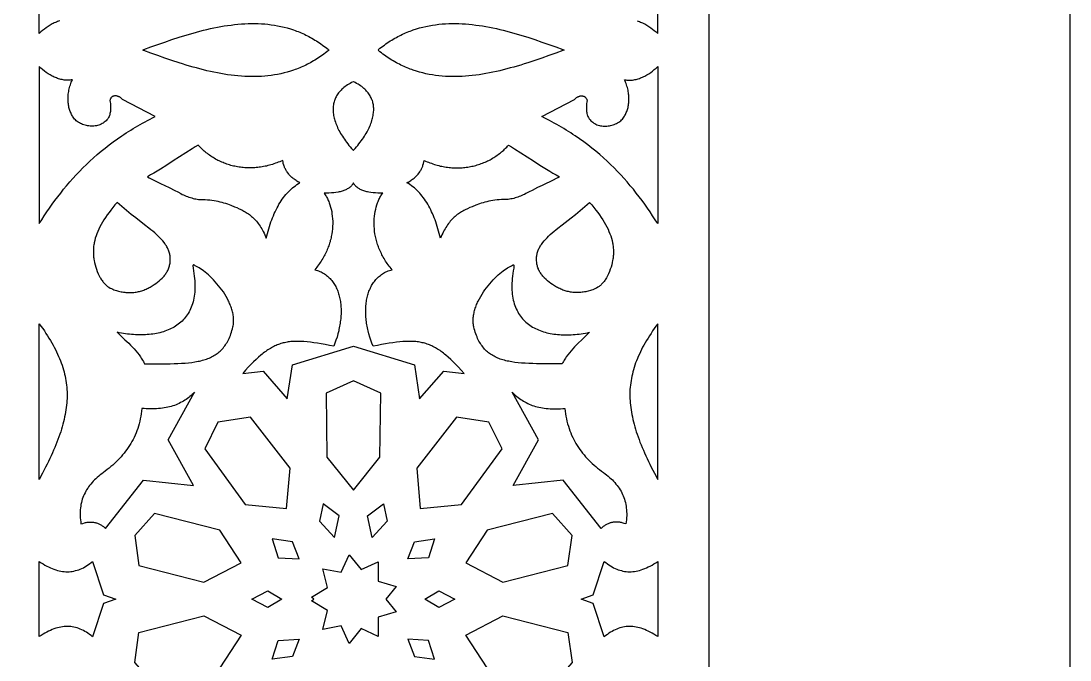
# Model space of a CAD drawing. Extents: x -580 to 580, y -400 to 400.
# Drawn here: x 478.2 to 580, y 207.1 to 269.1 of the extents above; entities that cross this region are included whole.
import ezdxf

# ---------------------------------------------------------------- set-up
doc = ezdxf.new("R2010")
doc.units = 0
doc.layers.add('LAYER_1', color=18, linetype='CONTINUOUS')
doc.layers.add('LAYER_2', color=174, linetype='CONTINUOUS')

msp = doc.modelspace()

# ---------------------------------------------------------------- linework, layer by layer
at = {"layer": 'LAYER_1'}
for points in [[(-580, -400), (580, -400), (580, 400), (-580, 400)], [(490.05, 266.32), (490.04, 266.32), (490.15, 266.36), (490.83, 266.62), (491.51, 266.86), (492.19, 267.1), (492.87, 267.34), (493.56, 267.56), (493.9, 267.67), (494.24, 267.77), (494.58, 267.87), (494.92, 267.97), (495.26, 268.06), (495.59, 268.15), (495.93, 268.24), (496.27, 268.32), (496.61, 268.4), (496.95, 268.47), (497.28, 268.54), (497.62, 268.6), (497.95, 268.66), (498.28, 268.71), (498.62, 268.75), (498.95, 268.79), (499.28, 268.83), (499.61, 268.85), (499.93, 268.88), (500.26, 268.89), (500.58, 268.9), (500.91, 268.9), (501.23, 268.89), (501.55, 268.87), (501.87, 268.85), (502.18, 268.82), (502.5, 268.78), (502.81, 268.74), (503.13, 268.68), (503.44, 268.62), (503.75, 268.55), (504.05, 268.46), (504.36, 268.37), (504.67, 268.27), (504.82, 268.22), (504.97, 268.16), (505.12, 268.11), (505.27, 268.05), (505.42, 267.98), (505.57, 267.92), (505.72, 267.85), (505.86, 267.78), (506.01, 267.7), (506.16, 267.63), (506.31, 267.55), (506.46, 267.47), (506.6, 267.38), (506.75, 267.29), (506.89, 267.2), (507.04, 267.11), (507.19, 267.01), (507.33, 266.92), (507.47, 266.81), (507.62, 266.71), (507.76, 266.6), (507.91, 266.49), (508.05, 266.38), (508.11, 266.32), (508.05, 266.27), (507.91, 266.15), (507.76, 266.04), (507.62, 265.93), (507.47, 265.83), (507.33, 265.73), (507.19, 265.63), (507.04, 265.53), (506.89, 265.44), (506.75, 265.35), (506.6, 265.26), (506.46, 265.18), (506.31, 265.09), (506.16, 265.02), (506.01, 264.94), (505.86, 264.86), (505.72, 264.79), (505.57, 264.73), (505.42, 264.66), (505.27, 264.6), (505.12, 264.54), (504.97, 264.48), (504.82, 264.42), (504.67, 264.37), (504.36, 264.27), (504.05, 264.18), (503.75, 264.1), (503.44, 264.02), (503.13, 263.96), (502.81, 263.91), (502.5, 263.86), (502.18, 263.82), (501.87, 263.79), (501.55, 263.77), (501.23, 263.75), (500.91, 263.75), (500.58, 263.74), (500.26, 263.75), (499.93, 263.77), (499.61, 263.79), (499.28, 263.81), (498.95, 263.85), (498.62, 263.89), (498.28, 263.93), (497.95, 263.98), (497.62, 264.04), (497.28, 264.1), (496.95, 264.17), (496.61, 264.24), (496.27, 264.32), (495.93, 264.4), (495.59, 264.49), (495.26, 264.58), (494.92, 264.67), (494.58, 264.77), (494.24, 264.87), (493.9, 264.97), (493.56, 265.08), (492.87, 265.3), (492.19, 265.54), (491.51, 265.78), (490.83, 266.03), (490.15, 266.28), (490.04, 266.32)], [(512.91, 266.32), (512.88, 266.35), (512.91, 266.38), (513.05, 266.49), (513.19, 266.6), (513.34, 266.71), (513.48, 266.81), (513.62, 266.92), (513.77, 267.01), (513.91, 267.11), (514.06, 267.2), (514.21, 267.29), (514.35, 267.38), (514.5, 267.47), (514.65, 267.55), (514.79, 267.63), (514.94, 267.7), (515.09, 267.78), (515.24, 267.85), (515.39, 267.92), (515.54, 267.98), (515.69, 268.05), (515.84, 268.11), (515.99, 268.16), (516.14, 268.22), (516.29, 268.27), (516.59, 268.37), (516.9, 268.46), (517.21, 268.55), (517.52, 268.62), (517.83, 268.68), (518.14, 268.74), (518.45, 268.78), (518.77, 268.82), (519.09, 268.85), (519.41, 268.87), (519.73, 268.89), (520.05, 268.9), (520.37, 268.9), (520.7, 268.89), (521.02, 268.88), (521.35, 268.85), (521.68, 268.83), (522.01, 268.79), (522.34, 268.75), (522.67, 268.71), (523, 268.66), (523.34, 268.6), (523.67, 268.54), (524.01, 268.47), (524.35, 268.4), (524.68, 268.32), (525.02, 268.24), (525.36, 268.15), (525.7, 268.06), (526.04, 267.97), (526.38, 267.87), (526.72, 267.77), (527.06, 267.67), (527.4, 267.56), (528.08, 267.34), (528.76, 267.1), (529.44, 266.86), (530.12, 266.62), (530.8, 266.36), (530.91, 266.32), (530.91, 266.32), (530.91, 266.32), (530.8, 266.28), (530.12, 266.03), (529.44, 265.78), (528.76, 265.54), (528.08, 265.3), (527.4, 265.08), (527.06, 264.97), (526.72, 264.87), (526.38, 264.77), (526.04, 264.67), (525.7, 264.58), (525.36, 264.49), (525.02, 264.4), (524.68, 264.32), (524.35, 264.24), (524.01, 264.17), (523.67, 264.1), (523.34, 264.04), (523, 263.98), (522.67, 263.93), (522.34, 263.89), (522.01, 263.85), (521.68, 263.81), (521.35, 263.79), (521.02, 263.77), (520.7, 263.75), (520.37, 263.74), (520.05, 263.75), (519.73, 263.75), (519.41, 263.77), (519.09, 263.79), (518.77, 263.82), (518.45, 263.86), (518.14, 263.91), (517.83, 263.96), (517.52, 264.02), (517.21, 264.1), (516.9, 264.18), (516.59, 264.27), (516.29, 264.37), (516.14, 264.42), (515.99, 264.48), (515.84, 264.54), (515.69, 264.6), (515.54, 264.66), (515.39, 264.73), (515.24, 264.79), (515.09, 264.86), (514.94, 264.94), (514.79, 265.02), (514.65, 265.09), (514.5, 265.18), (514.35, 265.26), (514.21, 265.35), (514.06, 265.44), (513.91, 265.53), (513.77, 265.63), (513.62, 265.73), (513.48, 265.83), (513.34, 265.93), (513.19, 266.04), (513.05, 266.15), (512.91, 266.27), (512.88, 266.29)], [(480, 249.48), (480.24, 249.86), (480.49, 250.24), (480.74, 250.62), (480.99, 250.99), (481.26, 251.36), (481.52, 251.73), (481.8, 252.09), (482.08, 252.45), (482.36, 252.81), (482.66, 253.16), (482.96, 253.52), (483.26, 253.86), (483.58, 254.21), (483.9, 254.55), (484.23, 254.88), (484.57, 255.21), (484.91, 255.54), (485.27, 255.86), (485.63, 256.18), (486, 256.5), (486.39, 256.81), (486.78, 257.11), (487.18, 257.41), (487.59, 257.71), (488.01, 258), (488.22, 258.14), (488.44, 258.28), (488.66, 258.42), (488.88, 258.56), (489.1, 258.7), (489.33, 258.84), (489.56, 258.97), (489.79, 259.1), (490.03, 259.24), (490.27, 259.37), (490.51, 259.5), (490.75, 259.62), (491, 259.75), (491.25, 259.87), (488.07, 261.53), (488.03, 261.57), (487.99, 261.61), (487.95, 261.64), (487.91, 261.68), (487.87, 261.71), (487.82, 261.74), (487.78, 261.77), (487.73, 261.79), (487.69, 261.81), (487.64, 261.83), (487.6, 261.85), (487.55, 261.86), (487.51, 261.87), (487.46, 261.87), (487.42, 261.88), (487.37, 261.88), (487.33, 261.88), (487.29, 261.87), (487.25, 261.86), (487.21, 261.85), (487.17, 261.84), (487.13, 261.82), (487.09, 261.8), (487.06, 261.77), (487.02, 261.74), (486.99, 261.71), (486.96, 261.67), (486.94, 261.63), (486.91, 261.59), (486.89, 261.54), (486.87, 261.49), (486.85, 261.44), (486.88, 261.28), (486.9, 261.13), (486.91, 260.99), (486.92, 260.85), (486.92, 260.72), (486.92, 260.6), (486.91, 260.48), (486.9, 260.36), (486.88, 260.25), (486.86, 260.15), (486.84, 260.05), (486.81, 259.96), (486.77, 259.87), (486.73, 259.79), (486.69, 259.71), (486.64, 259.64), (486.56, 259.55), (486.48, 259.46), (486.4, 259.38), (486.3, 259.31), (486.21, 259.24), (486.1, 259.18), (486, 259.13), (485.89, 259.08), (485.78, 259.04), (485.66, 259.01), (485.54, 258.98), (485.42, 258.96), (485.3, 258.95), (485.18, 258.94), (485.06, 258.94), (484.93, 258.95), (484.81, 258.96), (484.69, 258.97), (484.57, 259), (484.45, 259.03), (484.33, 259.06), (484.21, 259.1), (484.1, 259.15), (483.99, 259.2), (483.89, 259.26), (483.78, 259.32), (483.69, 259.39), (483.59, 259.46), (483.51, 259.54), (483.43, 259.62), (483.35, 259.71), (483.28, 259.81), (483.23, 259.89), (483.18, 259.98), (483.13, 260.07), (483.09, 260.16), (483.05, 260.25), (483.01, 260.35), (482.97, 260.45), (482.94, 260.55), (482.91, 260.66), (482.88, 260.76), (482.86, 260.87), (482.84, 260.98), (482.83, 261.1), (482.81, 261.21), (482.8, 261.33), (482.8, 261.44), (482.8, 261.56), (482.8, 261.68), (482.8, 261.81), (482.81, 261.93), (482.82, 262.05), (482.84, 262.18), (482.86, 262.3), (482.88, 262.43), (482.91, 262.55), (482.94, 262.68), (482.98, 262.81), (483.02, 262.93), (483.06, 263.06), (483.11, 263.19), (483.16, 263.31), (483.22, 263.44), (483.1, 263.42), (482.99, 263.41), (482.87, 263.4), (482.76, 263.39), (482.65, 263.39), (482.54, 263.4), (482.43, 263.41), (482.32, 263.43), (482.21, 263.45), (482.1, 263.47), (481.99, 263.5), (481.88, 263.53), (481.78, 263.57), (481.67, 263.61), (481.57, 263.65), (481.46, 263.69), (481.36, 263.74), (481.26, 263.79), (481.16, 263.85), (481.06, 263.9), (480.87, 264.02), (480.68, 264.15), (480.5, 264.28), (480.33, 264.42), (480.16, 264.56), (480, 264.71)], [(540, 249.48), (539.76, 249.86), (539.51, 250.24), (539.26, 250.62), (539.01, 250.99), (538.74, 251.36), (538.48, 251.73), (538.2, 252.09), (537.92, 252.45), (537.64, 252.81), (537.34, 253.16), (537.04, 253.52), (536.74, 253.86), (536.42, 254.21), (536.1, 254.55), (535.77, 254.88), (535.43, 255.21), (535.09, 255.54), (534.73, 255.86), (534.37, 256.18), (534, 256.5), (533.61, 256.81), (533.22, 257.11), (532.82, 257.41), (532.41, 257.71), (531.99, 258), (531.78, 258.14), (531.56, 258.28), (531.34, 258.42), (531.12, 258.56), (530.9, 258.7), (530.67, 258.84), (530.44, 258.97), (530.21, 259.1), (529.97, 259.24), (529.73, 259.37), (529.49, 259.5), (529.25, 259.62), (529, 259.75), (528.75, 259.87), (531.93, 261.53), (531.97, 261.57), (532.01, 261.61), (532.05, 261.64), (532.09, 261.68), (532.13, 261.71), (532.18, 261.74), (532.22, 261.77), (532.27, 261.79), (532.31, 261.81), (532.36, 261.83), (532.4, 261.85), (532.45, 261.86), (532.49, 261.87), (532.54, 261.87), (532.58, 261.88), (532.63, 261.88), (532.67, 261.88), (532.71, 261.87), (532.75, 261.86), (532.79, 261.85), (532.83, 261.84), (532.87, 261.82), (532.91, 261.8), (532.94, 261.77), (532.98, 261.74), (533.01, 261.71), (533.04, 261.67), (533.06, 261.63), (533.09, 261.59), (533.11, 261.54), (533.13, 261.49), (533.15, 261.44), (533.12, 261.28), (533.1, 261.13), (533.09, 260.99), (533.08, 260.85), (533.08, 260.72), (533.08, 260.6), (533.09, 260.48), (533.1, 260.36), (533.12, 260.25), (533.14, 260.15), (533.16, 260.05), (533.19, 259.96), (533.23, 259.87), (533.27, 259.79), (533.31, 259.71), (533.36, 259.64), (533.44, 259.55), (533.52, 259.46), (533.6, 259.38), (533.7, 259.31), (533.79, 259.24), (533.9, 259.18), (534, 259.13), (534.11, 259.08), (534.22, 259.04), (534.34, 259.01), (534.46, 258.98), (534.58, 258.96), (534.7, 258.95), (534.82, 258.94), (534.94, 258.94), (535.07, 258.95), (535.19, 258.96), (535.31, 258.97), (535.43, 259), (535.55, 259.03), (535.67, 259.06), (535.79, 259.1), (535.9, 259.15), (536.01, 259.2), (536.11, 259.26), (536.22, 259.32), (536.31, 259.39), (536.41, 259.46), (536.49, 259.54), (536.57, 259.62), (536.65, 259.71), (536.72, 259.81), (536.77, 259.89), (536.82, 259.98), (536.87, 260.07), (536.91, 260.16), (536.95, 260.25), (536.99, 260.35), (537.03, 260.45), (537.06, 260.55), (537.09, 260.66), (537.12, 260.76), (537.14, 260.87), (537.16, 260.98), (537.17, 261.1), (537.19, 261.21), (537.2, 261.33), (537.2, 261.44), (537.2, 261.56), (537.2, 261.68), (537.2, 261.81), (537.19, 261.93), (537.18, 262.05), (537.16, 262.18), (537.14, 262.3), (537.12, 262.43), (537.09, 262.55), (537.06, 262.68), (537.02, 262.81), (536.98, 262.93), (536.94, 263.06), (536.89, 263.19), (536.84, 263.31), (536.78, 263.44), (536.9, 263.42), (537.01, 263.41), (537.13, 263.4), (537.24, 263.39), (537.35, 263.39), (537.46, 263.4), (537.57, 263.41), (537.68, 263.43), (537.79, 263.45), (537.9, 263.47), (538.01, 263.5), (538.12, 263.53), (538.22, 263.57), (538.33, 263.61), (538.43, 263.65), (538.54, 263.69), (538.64, 263.74), (538.74, 263.79), (538.84, 263.85), (538.94, 263.9), (539.13, 264.02), (539.32, 264.15), (539.5, 264.28), (539.67, 264.42), (539.84, 264.56), (540, 264.71)], [(509.36, 262.52), (509.28, 262.43), (509.19, 262.34), (509.11, 262.25), (509.04, 262.16), (508.97, 262.07), (508.91, 261.98), (508.85, 261.89), (508.8, 261.79), (508.75, 261.7), (508.71, 261.6), (508.67, 261.5), (508.64, 261.41), (508.61, 261.31), (508.58, 261.21), (508.56, 261.1), (508.54, 261), (508.53, 260.89), (508.51, 260.79), (508.51, 260.68), (508.51, 260.56), (508.51, 260.45), (508.52, 260.33), (508.53, 260.22), (508.54, 260.1), (508.56, 259.97), (508.59, 259.85), (508.62, 259.72), (508.65, 259.6), (508.69, 259.47), (508.73, 259.33), (508.78, 259.2), (508.83, 259.07), (508.89, 258.93), (508.95, 258.79), (509.01, 258.66), (509.08, 258.52), (509.16, 258.38), (509.24, 258.23), (509.32, 258.09), (509.41, 257.95), (509.51, 257.8), (509.61, 257.66), (509.71, 257.51), (509.82, 257.37), (509.93, 257.22), (510.05, 257.07), (510.17, 256.93), (510.3, 256.78), (510.43, 256.63), (510.48, 256.58), (510.53, 256.63), (510.66, 256.78), (510.78, 256.93), (510.91, 257.07), (511.02, 257.22), (511.14, 257.37), (511.24, 257.51), (511.35, 257.66), (511.45, 257.8), (511.54, 257.95), (511.63, 258.09), (511.72, 258.23), (511.8, 258.38), (511.87, 258.52), (511.94, 258.66), (512.01, 258.79), (512.07, 258.93), (512.13, 259.07), (512.18, 259.2), (512.23, 259.33), (512.27, 259.47), (512.31, 259.6), (512.34, 259.72), (512.37, 259.85), (512.39, 259.97), (512.41, 260.1), (512.43, 260.22), (512.44, 260.33), (512.45, 260.45), (512.45, 260.56), (512.45, 260.68), (512.44, 260.79), (512.43, 260.89), (512.42, 261), (512.4, 261.1), (512.37, 261.21), (512.35, 261.31), (512.32, 261.41), (512.28, 261.5), (512.24, 261.6), (512.2, 261.7), (512.15, 261.79), (512.1, 261.89), (512.04, 261.98), (511.98, 262.07), (511.91, 262.16), (511.84, 262.25), (511.76, 262.34), (511.68, 262.43), (511.59, 262.52), (511.5, 262.6), (511.39, 262.69), (511.29, 262.77), (511.17, 262.85), (511.05, 262.93), (510.93, 263.01), (510.79, 263.09), (510.65, 263.17), (510.51, 263.24), (510.48, 263.26), (510.45, 263.24), (510.3, 263.17), (510.16, 263.09), (510.03, 263.01), (509.9, 262.93), (509.78, 262.85), (509.67, 262.77), (509.56, 262.69), (509.46, 262.6)], [(495.42, 257.09), (495.13, 256.92), (494.83, 256.74), (494.23, 256.36), (493, 255.56), (492.37, 255.16), (491.75, 254.76), (491.43, 254.57), (491.12, 254.38), (490.81, 254.2), (490.5, 254.02), (490.65, 253.93), (490.8, 253.85), (491.11, 253.69), (491.43, 253.54), (491.78, 253.37), (492.17, 253.19), (492.62, 252.97), (493.14, 252.71), (493.43, 252.56), (493.75, 252.39), (493.87, 252.32), (494, 252.26), (494.13, 252.2), (494.26, 252.15), (494.39, 252.1), (494.52, 252.05), (494.66, 252.01), (494.79, 251.97), (494.92, 251.93), (495.06, 251.9), (495.19, 251.87), (495.33, 251.85), (495.46, 251.83), (495.6, 251.82), (495.73, 251.81), (495.86, 251.81), (496.1, 251.81), (496.32, 251.8), (496.54, 251.78), (496.75, 251.76), (496.96, 251.73), (497.15, 251.69), (497.34, 251.65), (497.53, 251.61), (497.71, 251.56), (497.89, 251.5), (498.07, 251.45), (498.25, 251.39), (498.6, 251.26), (498.95, 251.12), (499.18, 251.03), (499.41, 250.92), (499.64, 250.81), (499.75, 250.76), (499.86, 250.69), (499.97, 250.63), (500.08, 250.56), (500.18, 250.49), (500.29, 250.42), (500.39, 250.35), (500.49, 250.27), (500.59, 250.18), (500.69, 250.1), (500.79, 250.01), (500.89, 249.91), (500.98, 249.81), (501.07, 249.71), (501.16, 249.6), (501.25, 249.49), (501.34, 249.37), (501.42, 249.24), (501.51, 249.12), (501.59, 248.98), (501.67, 248.84), (501.74, 248.7), (501.82, 248.55), (501.89, 248.39), (501.96, 248.23), (502.03, 248.06), (502.09, 248.3), (502.15, 248.53), (502.21, 248.76), (502.27, 248.99), (502.34, 249.21), (502.41, 249.43), (502.48, 249.64), (502.56, 249.85), (502.64, 250.05), (502.72, 250.25), (502.8, 250.45), (502.89, 250.64), (502.98, 250.83), (503.07, 251.01), (503.17, 251.19), (503.26, 251.36), (503.37, 251.53), (503.47, 251.69), (503.58, 251.85), (503.69, 252), (503.81, 252.15), (503.92, 252.3), (504.05, 252.44), (504.17, 252.57), (504.3, 252.7), (504.43, 252.82), (504.57, 252.94), (504.7, 253.05), (504.85, 253.16), (504.99, 253.26), (505.14, 253.36), (505.29, 253.45), (505.19, 253.5), (505.1, 253.55), (505, 253.61), (504.92, 253.67), (504.83, 253.73), (504.75, 253.78), (504.67, 253.84), (504.59, 253.9), (504.52, 253.97), (504.45, 254.03), (504.38, 254.09), (504.32, 254.16), (504.26, 254.22), (504.2, 254.29), (504.15, 254.36), (504.09, 254.42), (504.05, 254.49), (504, 254.56), (503.96, 254.63), (503.92, 254.71), (503.88, 254.78), (503.84, 254.85), (503.81, 254.92), (503.78, 255), (503.75, 255.07), (503.73, 255.15), (503.68, 255.3), (503.65, 255.46), (503.62, 255.62), (503.48, 255.55), (503.34, 255.49), (503.19, 255.43), (503.05, 255.38), (502.91, 255.33), (502.77, 255.28), (502.62, 255.23), (502.48, 255.19), (502.34, 255.15), (502.19, 255.11), (502.05, 255.07), (501.91, 255.04), (501.77, 255.01), (501.62, 254.99), (501.48, 254.97), (501.34, 254.95), (501.2, 254.93), (501.06, 254.92), (500.91, 254.9), (500.77, 254.9), (500.63, 254.89), (500.49, 254.89), (500.35, 254.89), (500.21, 254.89), (500.07, 254.9), (499.94, 254.9), (499.8, 254.92), (499.66, 254.93), (499.53, 254.95), (499.39, 254.96), (499.25, 254.99), (499.12, 255.01), (498.99, 255.04), (498.85, 255.07), (498.72, 255.1), (498.59, 255.13), (498.46, 255.17), (498.33, 255.21), (498.2, 255.25), (498.08, 255.3), (497.95, 255.35), (497.83, 255.4), (497.7, 255.45), (497.58, 255.5), (497.46, 255.56), (497.34, 255.62), (497.22, 255.68), (497.1, 255.75), (496.98, 255.82), (496.87, 255.88), (496.75, 255.96), (496.64, 256.03), (496.53, 256.11), (496.42, 256.19), (496.31, 256.27), (496.21, 256.35), (496.1, 256.43), (496, 256.52), (495.9, 256.61), (495.8, 256.7), (495.7, 256.8), (495.61, 256.9), (495.51, 256.99)], [(525.54, 257.09), (525.83, 256.92), (526.12, 256.74), (526.72, 256.36), (527.96, 255.56), (528.58, 255.16), (529.21, 254.76), (529.52, 254.57), (529.84, 254.38), (530.15, 254.2), (530.46, 254.02), (530.3, 253.93), (530.15, 253.85), (529.85, 253.69), (529.52, 253.54), (529.17, 253.37), (528.78, 253.19), (528.33, 252.97), (527.81, 252.71), (527.52, 252.56), (527.2, 252.39), (527.08, 252.32), (526.95, 252.26), (526.83, 252.2), (526.7, 252.15), (526.56, 252.1), (526.43, 252.05), (526.3, 252.01), (526.16, 251.97), (526.03, 251.93), (525.89, 251.9), (525.76, 251.87), (525.63, 251.85), (525.49, 251.83), (525.36, 251.82), (525.23, 251.81), (525.1, 251.81), (524.86, 251.81), (524.63, 251.8), (524.41, 251.78), (524.2, 251.76), (524, 251.73), (523.8, 251.69), (523.61, 251.65), (523.42, 251.61), (523.24, 251.56), (523.06, 251.5), (522.88, 251.45), (522.71, 251.39), (522.36, 251.26), (522.01, 251.12), (521.77, 251.03), (521.54, 250.92), (521.32, 250.81), (521.2, 250.76), (521.09, 250.69), (520.98, 250.63), (520.88, 250.56), (520.77, 250.49), (520.67, 250.42), (520.56, 250.35), (520.46, 250.27), (520.36, 250.18), (520.26, 250.1), (520.16, 250.01), (520.07, 249.91), (519.97, 249.81), (519.88, 249.71), (519.79, 249.6), (519.7, 249.49), (519.62, 249.37), (519.53, 249.24), (519.45, 249.12), (519.37, 248.98), (519.29, 248.84), (519.21, 248.7), (519.14, 248.55), (519.06, 248.39), (518.99, 248.23), (518.92, 248.06), (518.87, 248.3), (518.81, 248.53), (518.75, 248.76), (518.68, 248.99), (518.61, 249.21), (518.54, 249.43), (518.47, 249.64), (518.4, 249.85), (518.32, 250.05), (518.24, 250.25), (518.15, 250.45), (518.07, 250.64), (517.98, 250.83), (517.88, 251.01), (517.79, 251.19), (517.69, 251.36), (517.59, 251.53), (517.48, 251.69), (517.37, 251.85), (517.26, 252), (517.15, 252.15), (517.03, 252.3), (516.91, 252.44), (516.78, 252.57), (516.66, 252.7), (516.52, 252.82), (516.39, 252.94), (516.25, 253.05), (516.11, 253.16), (515.96, 253.26), (515.81, 253.36), (515.66, 253.45), (515.76, 253.5), (515.86, 253.55), (515.95, 253.61), (516.04, 253.67), (516.13, 253.73), (516.21, 253.78), (516.29, 253.84), (516.36, 253.9), (516.44, 253.97), (516.51, 254.03), (516.57, 254.09), (516.64, 254.16), (516.7, 254.22), (516.75, 254.29), (516.81, 254.36), (516.86, 254.42), (516.91, 254.49), (516.96, 254.56), (517, 254.63), (517.04, 254.71), (517.08, 254.78), (517.11, 254.85), (517.15, 254.92), (517.18, 255), (517.2, 255.07), (517.23, 255.15), (517.27, 255.3), (517.31, 255.46), (517.34, 255.62), (517.48, 255.55), (517.62, 255.49), (517.76, 255.43), (517.9, 255.38), (518.05, 255.33), (518.19, 255.28), (518.33, 255.23), (518.47, 255.19), (518.62, 255.15), (518.76, 255.11), (518.9, 255.07), (519.05, 255.04), (519.19, 255.01), (519.33, 254.99), (519.47, 254.97), (519.62, 254.95), (519.76, 254.93), (519.9, 254.92), (520.04, 254.9), (520.18, 254.9), (520.32, 254.89), (520.46, 254.89), (520.6, 254.89), (520.74, 254.89), (520.88, 254.9), (521.02, 254.9), (521.16, 254.92), (521.29, 254.93), (521.43, 254.95), (521.57, 254.96), (521.7, 254.99), (521.83, 255.01), (521.97, 255.04), (522.1, 255.07), (522.23, 255.1), (522.36, 255.13), (522.49, 255.17), (522.62, 255.21), (522.75, 255.25), (522.88, 255.3), (523, 255.35), (523.13, 255.4), (523.25, 255.45), (523.38, 255.5), (523.5, 255.56), (523.62, 255.62), (523.74, 255.68), (523.85, 255.75), (523.97, 255.82), (524.09, 255.88), (524.2, 255.96), (524.31, 256.03), (524.42, 256.11), (524.53, 256.19), (524.64, 256.27), (524.75, 256.35), (524.85, 256.43), (524.95, 256.52), (525.06, 256.61), (525.15, 256.7), (525.25, 256.8), (525.35, 256.9), (525.44, 256.99)], [(510.48, 253.41), (510.48, 253.4), (510.47, 253.41), (510.47, 253.39), (510.43, 253.32), (510.38, 253.26), (510.33, 253.2), (510.28, 253.14), (510.22, 253.08), (510.16, 253.03), (510.1, 252.97), (510.03, 252.93), (509.96, 252.88), (509.88, 252.84), (509.81, 252.8), (509.73, 252.76), (509.64, 252.72), (509.56, 252.69), (509.47, 252.66), (509.38, 252.63), (509.28, 252.6), (509.19, 252.58), (509.09, 252.56), (508.99, 252.54), (508.78, 252.5), (508.57, 252.48), (508.34, 252.46), (508.11, 252.45), (507.88, 252.45), (507.64, 252.45), (507.69, 252.37), (507.75, 252.28), (507.8, 252.19), (507.86, 252.1), (507.91, 252.01), (507.95, 251.91), (508, 251.81), (508.04, 251.72), (508.08, 251.62), (508.12, 251.51), (508.2, 251.31), (508.26, 251.09), (508.32, 250.87), (508.37, 250.65), (508.4, 250.42), (508.43, 250.19), (508.46, 249.95), (508.47, 249.72), (508.47, 249.47), (508.46, 249.23), (508.44, 248.98), (508.42, 248.73), (508.38, 248.48), (508.36, 248.35), (508.33, 248.23), (508.31, 248.1), (508.28, 247.98), (508.24, 247.85), (508.21, 247.72), (508.17, 247.6), (508.13, 247.47), (508.09, 247.34), (508.04, 247.22), (507.99, 247.09), (507.94, 246.96), (507.89, 246.84), (507.83, 246.71), (507.77, 246.59), (507.71, 246.46), (507.64, 246.34), (507.57, 246.21), (507.5, 246.09), (507.43, 245.97), (507.35, 245.85), (507.27, 245.72), (507.19, 245.6), (507.1, 245.48), (507.01, 245.36), (506.92, 245.25), (506.83, 245.13), (506.73, 245.01), (506.86, 244.98), (506.98, 244.93), (507.1, 244.89), (507.22, 244.84), (507.34, 244.79), (507.45, 244.73), (507.55, 244.67), (507.66, 244.6), (507.76, 244.54), (507.86, 244.46), (507.95, 244.39), (508.04, 244.31), (508.13, 244.23), (508.21, 244.15), (508.29, 244.06), (508.37, 243.97), (508.44, 243.88), (508.51, 243.78), (508.58, 243.68), (508.64, 243.58), (508.71, 243.48), (508.76, 243.37), (508.82, 243.26), (508.87, 243.15), (508.92, 243.04), (508.96, 242.92), (509, 242.8), (509.04, 242.68), (509.08, 242.56), (509.11, 242.44), (509.14, 242.31), (509.17, 242.18), (509.19, 242.06), (509.22, 241.92), (509.23, 241.79), (509.25, 241.66), (509.26, 241.52), (509.27, 241.39), (509.28, 241.25), (509.28, 241.11), (509.28, 240.97), (509.28, 240.83), (509.28, 240.68), (509.27, 240.54), (509.26, 240.4), (509.25, 240.25), (509.23, 240.11), (509.21, 239.96), (509.19, 239.81), (509.17, 239.66), (509.14, 239.52), (509.11, 239.37), (509.08, 239.22), (509.05, 239.07), (508.97, 238.78), (508.89, 238.48), (508.79, 238.18), (508.69, 237.89), (508.57, 237.59), (508.15, 237.67), (507.75, 237.75), (507.36, 237.81), (507, 237.87), (506.64, 237.93), (506.31, 237.97), (505.98, 238), (505.67, 238.03), (505.38, 238.05), (505.09, 238.05), (504.95, 238.05), (504.81, 238.05), (504.68, 238.05), (504.55, 238.04), (504.42, 238.03), (504.29, 238.01), (504.16, 238), (504.04, 237.98), (503.92, 237.96), (503.8, 237.93), (503.68, 237.9), (503.56, 237.87), (503.44, 237.84), (503.32, 237.8), (503.21, 237.76), (503.09, 237.72), (502.98, 237.67), (502.87, 237.62), (502.75, 237.56), (502.64, 237.5), (502.53, 237.44), (502.42, 237.38), (502.3, 237.31), (502.19, 237.24), (502.08, 237.16), (501.97, 237.08), (501.85, 237), (501.74, 236.91), (501.62, 236.82), (501.51, 236.72), (501.27, 236.52), (501.04, 236.3), (500.79, 236.07), (500.54, 235.81), (500.28, 235.54), (500.02, 235.25), (499.74, 234.94), (501.71, 235.17), (504.06, 232.47), (504.56, 235.79), (510.48, 237.6), (516.4, 235.79), (516.89, 232.47), (519.25, 235.17), (521.22, 234.94), (520.94, 235.25), (520.67, 235.54), (520.41, 235.81), (520.16, 236.07), (519.92, 236.3), (519.68, 236.52), (519.45, 236.72), (519.33, 236.82), (519.22, 236.91), (519.1, 237), (518.99, 237.08), (518.88, 237.16), (518.76, 237.24), (518.65, 237.31), (518.54, 237.38), (518.43, 237.44), (518.31, 237.5), (518.2, 237.56), (518.09, 237.62), (517.98, 237.67), (517.86, 237.72), (517.75, 237.76), (517.63, 237.8), (517.52, 237.84), (517.4, 237.87), (517.28, 237.9), (517.16, 237.93), (517.04, 237.96), (516.92, 237.98), (516.79, 238), (516.66, 238.01), (516.54, 238.03), (516.41, 238.04), (516.27, 238.05), (516.14, 238.05), (516, 238.05), (515.86, 238.05), (515.58, 238.05), (515.28, 238.03), (514.97, 238), (514.65, 237.97), (514.31, 237.93), (513.96, 237.87), (513.59, 237.81), (513.2, 237.75), (512.8, 237.67), (512.38, 237.59), (512.27, 237.89), (512.16, 238.18), (512.07, 238.48), (511.98, 238.78), (511.91, 239.07), (511.87, 239.22), (511.84, 239.37), (511.81, 239.52), (511.79, 239.66), (511.76, 239.81), (511.74, 239.96), (511.72, 240.11), (511.71, 240.25), (511.7, 240.4), (511.69, 240.54), (511.68, 240.68), (511.67, 240.83), (511.67, 240.97), (511.67, 241.11), (511.68, 241.25), (511.68, 241.39), (511.69, 241.52), (511.71, 241.66), (511.72, 241.79), (511.74, 241.92), (511.76, 242.06), (511.78, 242.18), (511.81, 242.31), (511.84, 242.44), (511.87, 242.56), (511.91, 242.68), (511.95, 242.8), (511.99, 242.92), (512.04, 243.04), (512.09, 243.15), (512.14, 243.26), (512.19, 243.37), (512.25, 243.48), (512.31, 243.58), (512.37, 243.68), (512.44, 243.78), (512.51, 243.88), (512.59, 243.97), (512.66, 244.06), (512.74, 244.15), (512.83, 244.23), (512.91, 244.31), (513.01, 244.39), (513.1, 244.46), (513.2, 244.54), (513.3, 244.6), (513.4, 244.67), (513.51, 244.73), (513.62, 244.79), (513.73, 244.84), (513.85, 244.89), (513.97, 244.93), (514.1, 244.98), (514.23, 245.01), (514.13, 245.13), (514.03, 245.25), (513.94, 245.36), (513.85, 245.48), (513.77, 245.6), (513.68, 245.72), (513.6, 245.85), (513.53, 245.97), (513.45, 246.09), (513.38, 246.21), (513.31, 246.34), (513.25, 246.46), (513.19, 246.59), (513.13, 246.71), (513.07, 246.84), (513.02, 246.96), (512.96, 247.09), (512.91, 247.22), (512.87, 247.34), (512.83, 247.47), (512.78, 247.6), (512.75, 247.72), (512.71, 247.85), (512.68, 247.98), (512.65, 248.1), (512.62, 248.23), (512.6, 248.35), (512.57, 248.48), (512.54, 248.73), (512.51, 248.98), (512.49, 249.23), (512.49, 249.47), (512.49, 249.72), (512.5, 249.95), (512.52, 250.19), (512.55, 250.42), (512.59, 250.65), (512.64, 250.87), (512.69, 251.09), (512.76, 251.31), (512.83, 251.51), (512.87, 251.62), (512.91, 251.72), (512.96, 251.81), (513, 251.91), (513.05, 252.01), (513.1, 252.1), (513.15, 252.19), (513.2, 252.28), (513.26, 252.37), (513.32, 252.45), (513.08, 252.45), (512.84, 252.45), (512.61, 252.46), (512.39, 252.48), (512.17, 252.5), (511.96, 252.54), (511.86, 252.56), (511.77, 252.58), (511.67, 252.6), (511.58, 252.63), (511.49, 252.66), (511.4, 252.69), (511.31, 252.72), (511.23, 252.76), (511.15, 252.8), (511.07, 252.84), (511, 252.88), (510.93, 252.93), (510.86, 252.97), (510.8, 253.03), (510.73, 253.08), (510.68, 253.14), (510.62, 253.2), (510.57, 253.26), (510.53, 253.32), (510.48, 253.39)], [(487.57, 251.53), (487.35, 251.29), (487.15, 251.04), (486.95, 250.8), (486.77, 250.56), (486.6, 250.32), (486.43, 250.09), (486.28, 249.86), (486.14, 249.63), (486.01, 249.4), (485.89, 249.17), (485.78, 248.95), (485.68, 248.72), (485.59, 248.5), (485.51, 248.28), (485.44, 248.06), (485.39, 247.84), (485.34, 247.63), (485.32, 247.52), (485.3, 247.41), (485.28, 247.3), (485.27, 247.19), (485.26, 247.09), (485.25, 246.98), (485.25, 246.87), (485.25, 246.76), (485.25, 246.66), (485.25, 246.55), (485.26, 246.44), (485.26, 246.34), (485.27, 246.23), (485.29, 246.12), (485.3, 246.02), (485.32, 245.91), (485.36, 245.7), (485.42, 245.48), (485.48, 245.27), (485.55, 245.05), (485.63, 244.84), (485.73, 244.62), (485.83, 244.4), (485.88, 244.3), (485.93, 244.21), (485.99, 244.12), (486.04, 244.03), (486.1, 243.95), (486.16, 243.87), (486.21, 243.8), (486.27, 243.73), (486.33, 243.66), (486.39, 243.6), (486.45, 243.55), (486.51, 243.49), (486.57, 243.44), (486.63, 243.39), (486.76, 243.31), (486.88, 243.23), (487, 243.17), (487.13, 243.11), (487.25, 243.07), (487.36, 243.03), (487.48, 242.99), (487.7, 242.93), (487.82, 242.9), (487.94, 242.87), (488.05, 242.85), (488.17, 242.83), (488.29, 242.82), (488.4, 242.81), (488.52, 242.8), (488.63, 242.79), (488.75, 242.79), (488.86, 242.79), (488.97, 242.79), (489.08, 242.8), (489.19, 242.81), (489.3, 242.82), (489.41, 242.84), (489.52, 242.86), (489.62, 242.88), (489.73, 242.91), (489.84, 242.94), (489.94, 242.97), (490.05, 243), (490.15, 243.04), (490.25, 243.08), (490.36, 243.12), (490.46, 243.17), (490.56, 243.22), (490.66, 243.27), (490.76, 243.32), (490.86, 243.38), (490.96, 243.44), (491.15, 243.57), (491.32, 243.68), (491.48, 243.8), (491.64, 243.93), (491.78, 244.05), (491.92, 244.19), (491.99, 244.25), (492.05, 244.32), (492.11, 244.39), (492.17, 244.47), (492.22, 244.54), (492.28, 244.61), (492.33, 244.69), (492.38, 244.77), (492.42, 244.85), (492.46, 244.93), (492.5, 245.01), (492.54, 245.1), (492.57, 245.19), (492.6, 245.28), (492.63, 245.37), (492.65, 245.46), (492.67, 245.56), (492.69, 245.65), (492.7, 245.75), (492.71, 245.86), (492.71, 245.96), (492.71, 246.07), (492.71, 246.16), (492.7, 246.26), (492.69, 246.35), (492.68, 246.44), (492.66, 246.53), (492.64, 246.62), (492.61, 246.71), (492.58, 246.8), (492.55, 246.89), (492.51, 246.97), (492.48, 247.06), (492.43, 247.14), (492.39, 247.23), (492.34, 247.31), (492.29, 247.39), (492.23, 247.47), (492.17, 247.55), (492.11, 247.64), (491.98, 247.8), (491.85, 247.95), (491.7, 248.11), (491.54, 248.27), (491.37, 248.43), (491.2, 248.58), (491.01, 248.74), (490.83, 248.89), (490.63, 249.05), (490.22, 249.37), (489.36, 250.03), (488.91, 250.38), (488.69, 250.56), (488.46, 250.75), (488.24, 250.94), (488.02, 251.13), (487.79, 251.33)], [(533.38, 251.53), (533.6, 251.29), (533.81, 251.04), (534, 250.8), (534.18, 250.56), (534.36, 250.32), (534.52, 250.09), (534.67, 249.86), (534.81, 249.63), (534.94, 249.4), (535.07, 249.17), (535.18, 248.95), (535.27, 248.72), (535.36, 248.5), (535.44, 248.28), (535.51, 248.06), (535.57, 247.84), (535.62, 247.63), (535.64, 247.52), (535.66, 247.41), (535.67, 247.3), (535.68, 247.19), (535.69, 247.09), (535.7, 246.98), (535.7, 246.87), (535.71, 246.76), (535.71, 246.66), (535.7, 246.55), (535.7, 246.44), (535.69, 246.34), (535.68, 246.23), (535.67, 246.12), (535.65, 246.02), (535.63, 245.91), (535.59, 245.7), (535.54, 245.48), (535.48, 245.27), (535.4, 245.05), (535.32, 244.84), (535.23, 244.62), (535.12, 244.4), (535.07, 244.3), (535.02, 244.21), (534.97, 244.12), (534.91, 244.03), (534.86, 243.95), (534.8, 243.87), (534.74, 243.8), (534.68, 243.73), (534.62, 243.66), (534.56, 243.6), (534.5, 243.55), (534.44, 243.49), (534.38, 243.44), (534.32, 243.39), (534.2, 243.31), (534.07, 243.23), (533.95, 243.17), (533.83, 243.11), (533.71, 243.07), (533.59, 243.03), (533.48, 242.99), (533.26, 242.93), (533.14, 242.9), (533.02, 242.87), (532.9, 242.85), (532.78, 242.83), (532.67, 242.82), (532.55, 242.81), (532.44, 242.8), (532.32, 242.79), (532.21, 242.79), (532.1, 242.79), (531.98, 242.79), (531.87, 242.8), (531.76, 242.81), (531.65, 242.82), (531.54, 242.84), (531.44, 242.86), (531.33, 242.88), (531.22, 242.91), (531.12, 242.94), (531.01, 242.97), (530.91, 243), (530.8, 243.04), (530.7, 243.08), (530.6, 243.12), (530.5, 243.17), (530.39, 243.22), (530.29, 243.27), (530.19, 243.32), (530.09, 243.38), (530, 243.44), (529.8, 243.57), (529.63, 243.68), (529.47, 243.8), (529.32, 243.93), (529.17, 244.05), (529.03, 244.19), (528.97, 244.25), (528.91, 244.32), (528.84, 244.39), (528.79, 244.47), (528.73, 244.54), (528.68, 244.61), (528.63, 244.69), (528.58, 244.77), (528.53, 244.85), (528.49, 244.93), (528.45, 245.01), (528.42, 245.1), (528.38, 245.19), (528.35, 245.28), (528.33, 245.37), (528.3, 245.46), (528.28, 245.56), (528.27, 245.65), (528.26, 245.75), (528.25, 245.86), (528.24, 245.96), (528.24, 246.07), (528.24, 246.16), (528.25, 246.26), (528.26, 246.35), (528.28, 246.44), (528.29, 246.53), (528.32, 246.62), (528.34, 246.71), (528.37, 246.8), (528.4, 246.89), (528.44, 246.97), (528.48, 247.06), (528.52, 247.14), (528.57, 247.23), (528.62, 247.31), (528.67, 247.39), (528.72, 247.47), (528.78, 247.55), (528.84, 247.64), (528.97, 247.8), (529.11, 247.95), (529.26, 248.11), (529.42, 248.27), (529.58, 248.43), (529.76, 248.58), (529.94, 248.74), (530.13, 248.89), (530.32, 249.05), (530.73, 249.37), (531.59, 250.03), (532.04, 250.38), (532.26, 250.56), (532.49, 250.75), (532.72, 250.94), (532.94, 251.13), (533.16, 251.33)], [(494.97, 244.89), (495.01, 244.64), (495.04, 244.39), (495.07, 244.15), (495.09, 243.92), (495.1, 243.69), (495.11, 243.46), (495.1, 243.25), (495.1, 243.03), (495.08, 242.83), (495.06, 242.63), (495.03, 242.43), (495, 242.24), (494.96, 242.06), (494.92, 241.88), (494.87, 241.7), (494.81, 241.53), (494.75, 241.37), (494.68, 241.21), (494.61, 241.06), (494.53, 240.91), (494.45, 240.77), (494.36, 240.63), (494.27, 240.5), (494.17, 240.38), (494.07, 240.25), (493.96, 240.14), (493.85, 240.02), (493.73, 239.92), (493.61, 239.81), (493.49, 239.72), (493.36, 239.62), (493.23, 239.53), (493.09, 239.45), (492.95, 239.37), (492.81, 239.3), (492.66, 239.23), (492.51, 239.16), (492.36, 239.1), (492.2, 239.04), (492.04, 238.99), (491.88, 238.94), (491.71, 238.9), (491.55, 238.86), (491.38, 238.83), (491.2, 238.79), (491.03, 238.77), (490.85, 238.74), (490.67, 238.73), (490.48, 238.71), (490.3, 238.7), (490.11, 238.69), (489.93, 238.69), (489.74, 238.69), (489.55, 238.69), (489.35, 238.7), (489.16, 238.71), (488.96, 238.73), (488.77, 238.75), (488.57, 238.77), (488.37, 238.8), (488.17, 238.83), (487.97, 238.86), (487.77, 238.9), (487.57, 238.94), (487.95, 238.57), (488.32, 238.22), (488.68, 237.87), (488.86, 237.69), (489.03, 237.51), (489.2, 237.32), (489.37, 237.13), (489.53, 236.94), (489.68, 236.74), (489.82, 236.54), (489.9, 236.43), (489.96, 236.33), (490.03, 236.22), (490.1, 236.1), (490.16, 235.99), (490.22, 235.87), (491.93, 235.88), (492.33, 235.88), (492.71, 235.89), (493.09, 235.9), (493.45, 235.91), (493.81, 235.93), (494.15, 235.95), (494.48, 235.98), (494.8, 236.02), (495.11, 236.07), (495.26, 236.09), (495.41, 236.12), (495.55, 236.15), (495.69, 236.18), (495.83, 236.22), (495.96, 236.26), (496.1, 236.3), (496.23, 236.34), (496.35, 236.39), (496.48, 236.44), (496.6, 236.49), (496.72, 236.55), (496.83, 236.61), (496.95, 236.67), (497.06, 236.74), (497.16, 236.81), (497.27, 236.88), (497.37, 236.96), (497.47, 237.04), (497.56, 237.12), (497.66, 237.21), (497.75, 237.31), (497.83, 237.4), (497.92, 237.51), (498, 237.61), (498.08, 237.73), (498.15, 237.84), (498.22, 237.96), (498.29, 238.09), (498.36, 238.22), (498.42, 238.35), (498.48, 238.5), (498.54, 238.64), (498.6, 238.79), (498.65, 238.95), (498.7, 239.11), (498.75, 239.28), (498.79, 239.46), (498.81, 239.57), (498.83, 239.68), (498.85, 239.79), (498.85, 239.9), (498.86, 240.01), (498.86, 240.13), (498.86, 240.24), (498.85, 240.36), (498.84, 240.47), (498.82, 240.59), (498.8, 240.7), (498.78, 240.82), (498.75, 240.93), (498.72, 241.05), (498.69, 241.16), (498.65, 241.28), (498.61, 241.39), (498.57, 241.51), (498.52, 241.62), (498.47, 241.74), (498.42, 241.85), (498.37, 241.97), (498.25, 242.19), (498.13, 242.41), (498, 242.63), (497.86, 242.85), (497.71, 243.06), (497.56, 243.26), (497.4, 243.46), (497.24, 243.65), (497.08, 243.84), (496.92, 244.02), (496.75, 244.19), (496.59, 244.35), (496.43, 244.5), (496.27, 244.64), (496.11, 244.78), (495.95, 244.9), (495.8, 245.01), (495.66, 245.11), (495.52, 245.19), (495.39, 245.26), (495.26, 245.32), (495.2, 245.35), (495.14, 245.38), (495.05, 245.44), (495.01, 245.46), (494.98, 245.47), (494.95, 245.47), (494.94, 245.47), (494.93, 245.47), (494.92, 245.46), (494.92, 245.45), (494.91, 245.43), (494.91, 245.38), (494.91, 245.32), (494.92, 245.25), (494.93, 245.15)], [(525.98, 244.89), (525.94, 244.64), (525.91, 244.39), (525.89, 244.15), (525.87, 243.92), (525.85, 243.69), (525.85, 243.46), (525.85, 243.25), (525.86, 243.03), (525.87, 242.83), (525.89, 242.63), (525.92, 242.43), (525.95, 242.24), (525.99, 242.06), (526.04, 241.88), (526.09, 241.7), (526.14, 241.53), (526.21, 241.37), (526.27, 241.21), (526.35, 241.06), (526.42, 240.91), (526.51, 240.77), (526.59, 240.63), (526.69, 240.5), (526.79, 240.38), (526.89, 240.25), (526.99, 240.14), (527.11, 240.02), (527.22, 239.92), (527.34, 239.81), (527.47, 239.72), (527.59, 239.62), (527.73, 239.53), (527.86, 239.45), (528, 239.37), (528.15, 239.3), (528.29, 239.23), (528.44, 239.16), (528.6, 239.1), (528.75, 239.04), (528.91, 238.99), (529.07, 238.94), (529.24, 238.9), (529.41, 238.86), (529.58, 238.83), (529.75, 238.79), (529.93, 238.77), (530.11, 238.74), (530.29, 238.73), (530.47, 238.71), (530.65, 238.7), (530.84, 238.69), (531.03, 238.69), (531.22, 238.69), (531.41, 238.69), (531.6, 238.7), (531.8, 238.71), (531.99, 238.73), (532.19, 238.75), (532.39, 238.77), (532.58, 238.8), (532.78, 238.83), (532.98, 238.86), (533.18, 238.9), (533.38, 238.94), (533.01, 238.57), (532.64, 238.22), (532.27, 237.87), (532.1, 237.69), (531.92, 237.51), (531.75, 237.32), (531.59, 237.13), (531.43, 236.94), (531.28, 236.74), (531.13, 236.54), (531.06, 236.43), (530.99, 236.33), (530.92, 236.22), (530.86, 236.1), (530.8, 235.99), (530.73, 235.87), (529.03, 235.88), (528.63, 235.88), (528.24, 235.89), (527.87, 235.9), (527.5, 235.91), (527.15, 235.93), (526.8, 235.95), (526.47, 235.98), (526.15, 236.02), (525.85, 236.07), (525.7, 236.09), (525.55, 236.12), (525.41, 236.15), (525.26, 236.18), (525.13, 236.22), (524.99, 236.26), (524.86, 236.3), (524.73, 236.34), (524.6, 236.39), (524.48, 236.44), (524.35, 236.49), (524.24, 236.55), (524.12, 236.61), (524.01, 236.67), (523.9, 236.74), (523.79, 236.81), (523.69, 236.88), (523.59, 236.96), (523.49, 237.04), (523.39, 237.12), (523.3, 237.21), (523.21, 237.31), (523.12, 237.4), (523.04, 237.51), (522.96, 237.61), (522.88, 237.73), (522.8, 237.84), (522.73, 237.96), (522.66, 238.09), (522.59, 238.22), (522.53, 238.35), (522.47, 238.5), (522.41, 238.64), (522.36, 238.79), (522.3, 238.95), (522.26, 239.11), (522.21, 239.28), (522.17, 239.46), (522.14, 239.57), (522.12, 239.68), (522.11, 239.79), (522.1, 239.9), (522.09, 240.01), (522.09, 240.13), (522.1, 240.24), (522.11, 240.36), (522.12, 240.47), (522.13, 240.59), (522.15, 240.7), (522.18, 240.82), (522.2, 240.93), (522.23, 241.05), (522.27, 241.16), (522.3, 241.28), (522.34, 241.39), (522.39, 241.51), (522.43, 241.62), (522.48, 241.74), (522.53, 241.85), (522.59, 241.97), (522.7, 242.19), (522.83, 242.41), (522.96, 242.63), (523.1, 242.85), (523.24, 243.06), (523.4, 243.26), (523.55, 243.46), (523.71, 243.65), (523.87, 243.84), (524.04, 244.02), (524.2, 244.19), (524.36, 244.35), (524.53, 244.5), (524.69, 244.64), (524.85, 244.78), (525, 244.9), (525.15, 245.01), (525.3, 245.11), (525.44, 245.19), (525.57, 245.26), (525.69, 245.32), (525.76, 245.35), (525.81, 245.38), (525.91, 245.44), (525.95, 245.46), (525.98, 245.47), (526, 245.47), (526.01, 245.47), (526.02, 245.47), (526.03, 245.46), (526.04, 245.45), (526.05, 245.43), (526.05, 245.38), (526.05, 245.32), (526.04, 245.25), (526.03, 245.15)], [(480, 239.77), (480.17, 239.54), (480.34, 239.3), (480.5, 239.07), (480.65, 238.83), (480.8, 238.6), (480.94, 238.38), (481.08, 238.15), (481.21, 237.92), (481.34, 237.7), (481.46, 237.48), (481.57, 237.26), (481.68, 237.04), (481.78, 236.82), (481.88, 236.6), (481.97, 236.39), (482.06, 236.17), (482.14, 235.96), (482.21, 235.74), (482.28, 235.53), (482.35, 235.31), (482.41, 235.1), (482.46, 234.89), (482.51, 234.67), (482.55, 234.46), (482.59, 234.25), (482.62, 234.03), (482.65, 233.82), (482.67, 233.6), (482.69, 233.39), (482.7, 233.17), (482.7, 232.96), (482.7, 232.74), (482.7, 232.52), (482.68, 232.3), (482.67, 232.08), (482.65, 231.86), (482.62, 231.63), (482.59, 231.41), (482.55, 231.18), (482.51, 230.95), (482.46, 230.72), (482.41, 230.49), (482.36, 230.25), (482.29, 230.02), (482.23, 229.78), (482.15, 229.54), (482.08, 229.29), (481.99, 229.05), (481.91, 228.8), (481.81, 228.54), (481.72, 228.29), (481.61, 228.03), (481.51, 227.77), (481.39, 227.5), (481.28, 227.24), (481.15, 226.96), (481.03, 226.69), (480.89, 226.41), (480.76, 226.13), (480.62, 225.84), (480.32, 225.26), (480, 224.65)], [(540, 239.77), (539.83, 239.54), (539.66, 239.3), (539.5, 239.07), (539.35, 238.83), (539.2, 238.6), (539.06, 238.38), (538.92, 238.15), (538.79, 237.92), (538.66, 237.7), (538.54, 237.48), (538.43, 237.26), (538.32, 237.04), (538.22, 236.82), (538.12, 236.6), (538.03, 236.39), (537.94, 236.17), (537.86, 235.96), (537.79, 235.74), (537.72, 235.53), (537.65, 235.31), (537.59, 235.1), (537.54, 234.89), (537.49, 234.67), (537.45, 234.46), (537.41, 234.25), (537.38, 234.03), (537.35, 233.82), (537.33, 233.6), (537.31, 233.39), (537.3, 233.17), (537.3, 232.96), (537.3, 232.74), (537.3, 232.52), (537.32, 232.3), (537.33, 232.08), (537.35, 231.86), (537.38, 231.63), (537.41, 231.41), (537.45, 231.18), (537.49, 230.95), (537.54, 230.72), (537.59, 230.49), (537.64, 230.25), (537.71, 230.02), (537.77, 229.78), (537.85, 229.54), (537.92, 229.29), (538.01, 229.05), (538.09, 228.8), (538.19, 228.54), (538.28, 228.29), (538.39, 228.03), (538.49, 227.77), (538.61, 227.5), (538.72, 227.24), (538.85, 226.96), (538.97, 226.69), (539.11, 226.41), (539.24, 226.13), (539.38, 225.84), (539.68, 225.26), (540, 224.65)], [(510.48, 223.61), (513.05, 226.81), (513.13, 233.03), (510.48, 234.24), (507.83, 233.03), (507.91, 226.81)], [(495.07, 233.12), (494.96, 233.01), (494.85, 232.9), (494.73, 232.8), (494.62, 232.7), (494.5, 232.6), (494.37, 232.51), (494.25, 232.42), (494.12, 232.34), (493.99, 232.26), (493.85, 232.18), (493.71, 232.11), (493.57, 232.04), (493.42, 231.97), (493.27, 231.91), (493.12, 231.85), (492.97, 231.8), (492.81, 231.75), (492.64, 231.71), (492.47, 231.67), (492.3, 231.63), (492.13, 231.6), (491.95, 231.57), (491.77, 231.55), (491.58, 231.53), (491.39, 231.52), (491.2, 231.51), (491, 231.5), (490.8, 231.5), (490.59, 231.51), (490.38, 231.52), (490.17, 231.53), (489.95, 231.55), (489.93, 231.29), (489.89, 231.04), (489.85, 230.79), (489.8, 230.54), (489.75, 230.3), (489.69, 230.06), (489.63, 229.83), (489.55, 229.61), (489.47, 229.38), (489.39, 229.17), (489.3, 228.95), (489.2, 228.74), (489.1, 228.54), (488.99, 228.34), (488.88, 228.14), (488.76, 227.94), (488.64, 227.76), (488.51, 227.57), (488.38, 227.39), (488.24, 227.21), (488.09, 227.04), (487.95, 226.86), (487.79, 226.7), (487.64, 226.53), (487.47, 226.37), (487.31, 226.21), (487.13, 226.06), (486.96, 225.91), (486.78, 225.76), (486.6, 225.61), (486.41, 225.47), (486.22, 225.33), (486.06, 225.21), (485.91, 225.1), (485.77, 224.98), (485.62, 224.86), (485.49, 224.73), (485.36, 224.61), (485.23, 224.48), (485.12, 224.35), (485, 224.21), (484.89, 224.08), (484.79, 223.94), (484.7, 223.8), (484.6, 223.66), (484.52, 223.51), (484.44, 223.36), (484.37, 223.21), (484.3, 223.06), (484.24, 222.9), (484.18, 222.74), (484.13, 222.58), (484.09, 222.41), (484.05, 222.24), (484.02, 222.07), (484, 221.89), (483.98, 221.71), (483.97, 221.52), (483.97, 221.34), (483.97, 221.15), (483.98, 220.95), (483.99, 220.75), (484.02, 220.55), (484.04, 220.35), (484.22, 220.4), (484.39, 220.45), (484.48, 220.47), (484.56, 220.49), (484.64, 220.5), (484.72, 220.51), (484.81, 220.52), (484.89, 220.52), (484.97, 220.53), (485.04, 220.53), (485.12, 220.52), (485.2, 220.52), (485.27, 220.51), (485.35, 220.49), (485.42, 220.48), (485.5, 220.46), (485.57, 220.44), (485.64, 220.42), (485.71, 220.39), (485.78, 220.36), (485.85, 220.33), (485.92, 220.29), (485.98, 220.26), (486.05, 220.22), (486.11, 220.17), (486.18, 220.13), (486.24, 220.08), (486.3, 220.02), (486.36, 219.97), (486.42, 219.91), (490.13, 224.6), (494.98, 224.08), (492.51, 228.51)], [(525.89, 233.12), (526, 233.01), (526.11, 232.9), (526.22, 232.8), (526.34, 232.7), (526.46, 232.6), (526.58, 232.51), (526.71, 232.42), (526.84, 232.34), (526.97, 232.26), (527.1, 232.18), (527.24, 232.11), (527.39, 232.04), (527.53, 231.97), (527.68, 231.91), (527.83, 231.85), (527.99, 231.8), (528.15, 231.75), (528.31, 231.71), (528.48, 231.67), (528.65, 231.63), (528.83, 231.6), (529, 231.57), (529.19, 231.55), (529.37, 231.53), (529.56, 231.52), (529.76, 231.51), (529.95, 231.5), (530.15, 231.5), (530.36, 231.51), (530.57, 231.52), (530.78, 231.53), (531, 231.55), (531.03, 231.29), (531.06, 231.04), (531.1, 230.79), (531.15, 230.54), (531.2, 230.3), (531.26, 230.06), (531.33, 229.83), (531.4, 229.61), (531.48, 229.38), (531.56, 229.17), (531.65, 228.95), (531.75, 228.74), (531.85, 228.54), (531.96, 228.34), (532.07, 228.14), (532.19, 227.94), (532.31, 227.76), (532.44, 227.57), (532.58, 227.39), (532.72, 227.21), (532.86, 227.04), (533.01, 226.86), (533.16, 226.7), (533.32, 226.53), (533.48, 226.37), (533.65, 226.21), (533.82, 226.06), (534, 225.91), (534.17, 225.76), (534.36, 225.61), (534.55, 225.47), (534.74, 225.33), (534.89, 225.21), (535.04, 225.1), (535.19, 224.98), (535.33, 224.86), (535.47, 224.73), (535.6, 224.61), (535.72, 224.48), (535.84, 224.35), (535.95, 224.21), (536.06, 224.08), (536.16, 223.94), (536.26, 223.8), (536.35, 223.66), (536.44, 223.51), (536.51, 223.36), (536.59, 223.21), (536.65, 223.06), (536.72, 222.9), (536.77, 222.74), (536.82, 222.58), (536.86, 222.41), (536.9, 222.24), (536.93, 222.07), (536.95, 221.89), (536.97, 221.71), (536.98, 221.52), (536.99, 221.34), (536.99, 221.15), (536.98, 220.95), (536.96, 220.75), (536.94, 220.55), (536.91, 220.35), (536.74, 220.4), (536.56, 220.45), (536.48, 220.47), (536.39, 220.49), (536.31, 220.5), (536.23, 220.51), (536.15, 220.52), (536.07, 220.52), (535.99, 220.53), (535.91, 220.53), (535.83, 220.52), (535.76, 220.52), (535.68, 220.51), (535.61, 220.49), (535.53, 220.48), (535.46, 220.46), (535.39, 220.44), (535.32, 220.42), (535.25, 220.39), (535.18, 220.36), (535.11, 220.33), (535.04, 220.29), (534.97, 220.26), (534.91, 220.22), (534.84, 220.17), (534.78, 220.13), (534.71, 220.08), (534.65, 220.02), (534.59, 219.97), (534.53, 219.91), (530.83, 224.6), (525.98, 224.08), (528.45, 228.51)], [(500.48, 230.7), (497.33, 230.22), (496.05, 227.64), (499.97, 222.23), (503.99, 221.83), (504.33, 225.74)], [(520.98, 222.23), (524.9, 227.64), (523.63, 230.22), (520.48, 230.7), (516.63, 225.74), (516.97, 221.83)], [(508.65, 219.04), (509.1, 221.14), (507.56, 222.29), (507.2, 220.6)], [(512.31, 219.04), (511.85, 221.14), (513.4, 222.29), (513.75, 220.6)], [(489.26, 219.21), (489.66, 216.3), (495.97, 214.69), (499.58, 216.57), (497.51, 219.73), (491.18, 221.37)], [(524.99, 214.69), (531.29, 216.3), (531.69, 219.21), (529.78, 221.37), (523.44, 219.73), (521.37, 216.57)], [(505.21, 216.96), (504.56, 218.62), (502.61, 218.89), (503.19, 217.05)], [(515.75, 216.96), (516.39, 218.62), (518.35, 218.89), (517.77, 217.05)], [(506.63, 213.05), (506.4, 213.23), (507.96, 214.17), (507.52, 215.99), (509.3, 215.66), (510.08, 217.35), (511.24, 215.91), (512.89, 216.68), (512.88, 214.79), (514.62, 214.28), (513.62, 213.05), (514.62, 211.82), (512.88, 211.31), (512.89, 209.43), (511.24, 210.2), (510.08, 208.75), (509.3, 210.45), (507.52, 210.11), (507.96, 211.94), (506.4, 212.87)], [(480, 213.05), (480, 216.69), (480.19, 216.57), (480.37, 216.46), (480.55, 216.35), (480.73, 216.25), (480.91, 216.17), (481.09, 216.08), (481.26, 216.01), (481.43, 215.94), (481.6, 215.89), (481.77, 215.84), (481.94, 215.8), (482.1, 215.76), (482.26, 215.74), (482.42, 215.72), (482.58, 215.71), (482.74, 215.7), (482.9, 215.71), (483.06, 215.72), (483.21, 215.74), (483.37, 215.77), (483.52, 215.81), (483.67, 215.85), (483.83, 215.9), (483.98, 215.96), (484.13, 216.03), (484.28, 216.1), (484.43, 216.19), (484.58, 216.28), (484.73, 216.38), (484.88, 216.48), (485.03, 216.59), (485.18, 216.71), (486.25, 213.48), (487.42, 213.05), (486.25, 212.62), (485.18, 209.39), (485.03, 209.51), (484.88, 209.62), (484.73, 209.73), (484.58, 209.83), (484.43, 209.92), (484.28, 210), (484.13, 210.07), (483.98, 210.14), (483.83, 210.2), (483.67, 210.25), (483.52, 210.3), (483.37, 210.33), (483.21, 210.36), (483.06, 210.38), (482.9, 210.4), (482.74, 210.4), (482.58, 210.4), (482.42, 210.39), (482.26, 210.37), (482.1, 210.34), (481.94, 210.31), (481.77, 210.27), (481.6, 210.22), (481.43, 210.16), (481.26, 210.09), (481.09, 210.02), (480.91, 209.94), (480.73, 209.85), (480.55, 209.75), (480.37, 209.65), (480.19, 209.53), (480, 209.41)], [(532.58, 213.05), (533.75, 213.48), (534.82, 216.71), (534.97, 216.59), (535.12, 216.48), (535.27, 216.38), (535.42, 216.28), (535.57, 216.19), (535.72, 216.1), (535.87, 216.03), (536.02, 215.96), (536.17, 215.9), (536.33, 215.85), (536.48, 215.81), (536.63, 215.77), (536.79, 215.74), (536.94, 215.72), (537.1, 215.71), (537.26, 215.7), (537.42, 215.71), (537.58, 215.72), (537.74, 215.74), (537.9, 215.76), (538.06, 215.8), (538.23, 215.84), (538.4, 215.89), (538.57, 215.94), (538.74, 216.01), (538.91, 216.08), (539.09, 216.17), (539.27, 216.25), (539.45, 216.35), (539.63, 216.46), (539.81, 216.57), (540, 216.69), (540, 213.05), (540, 209.41), (539.81, 209.53), (539.63, 209.65), (539.45, 209.75), (539.27, 209.85), (539.09, 209.94), (538.91, 210.02), (538.74, 210.09), (538.57, 210.16), (538.4, 210.22), (538.23, 210.27), (538.06, 210.31), (537.9, 210.34), (537.74, 210.37), (537.58, 210.39), (537.42, 210.4), (537.26, 210.4), (537.1, 210.4), (536.94, 210.38), (536.79, 210.36), (536.63, 210.33), (536.48, 210.3), (536.33, 210.25), (536.17, 210.2), (536.02, 210.14), (535.87, 210.07), (535.72, 210), (535.57, 209.92), (535.42, 209.83), (535.27, 209.73), (535.12, 209.62), (534.97, 209.51), (534.82, 209.39), (533.75, 212.62)], [(500.64, 213.05), (502.18, 213.85), (503.53, 213.05), (502.18, 212.25)], [(517.42, 213.05), (518.78, 213.85), (520.32, 213.05), (518.78, 212.25)], [(489.26, 206.89), (489.66, 209.8), (495.97, 211.42), (499.58, 209.54), (497.51, 206.37), (491.18, 204.73)], [(524.99, 211.42), (531.29, 209.8), (531.69, 206.89), (529.78, 204.73), (523.44, 206.37), (521.37, 209.54)], [(505.21, 209.15), (504.56, 207.48), (502.61, 207.22), (503.19, 209.05)], [(515.75, 209.15), (516.39, 207.48), (518.35, 207.22), (517.77, 209.05)]]:
    msp.add_lwpolyline(points, close=True, dxfattribs=at)
for points in [[(481.99, 269.14), (481.88, 269.11), (481.78, 269.08), (481.67, 269.04), (481.57, 268.99), (481.46, 268.95), (481.36, 268.9), (481.26, 268.85), (481.16, 268.79), (481.06, 268.74), (480.87, 268.62), (480.68, 268.49), (480.5, 268.36), (480.33, 268.22), (480.16, 268.08), (480, 267.93), (480, 283.16)], [(538.01, 269.14), (538.12, 269.11), (538.22, 269.08), (538.33, 269.04), (538.43, 268.99), (538.54, 268.95), (538.64, 268.9), (538.74, 268.85), (538.84, 268.79), (538.94, 268.74), (539.13, 268.62), (539.32, 268.49), (539.5, 268.36), (539.67, 268.22), (539.84, 268.08), (540, 267.93), (540, 283.16)]]:
    msp.add_lwpolyline(points, dxfattribs=at)
at = {"layer": 'LAYER_2'}
msp.add_lwpolyline([(-545, 365), (-545, -365), (545, -365), (545, 365)], close=True, dxfattribs=at)

doc.saveas('drawing.dxf')
